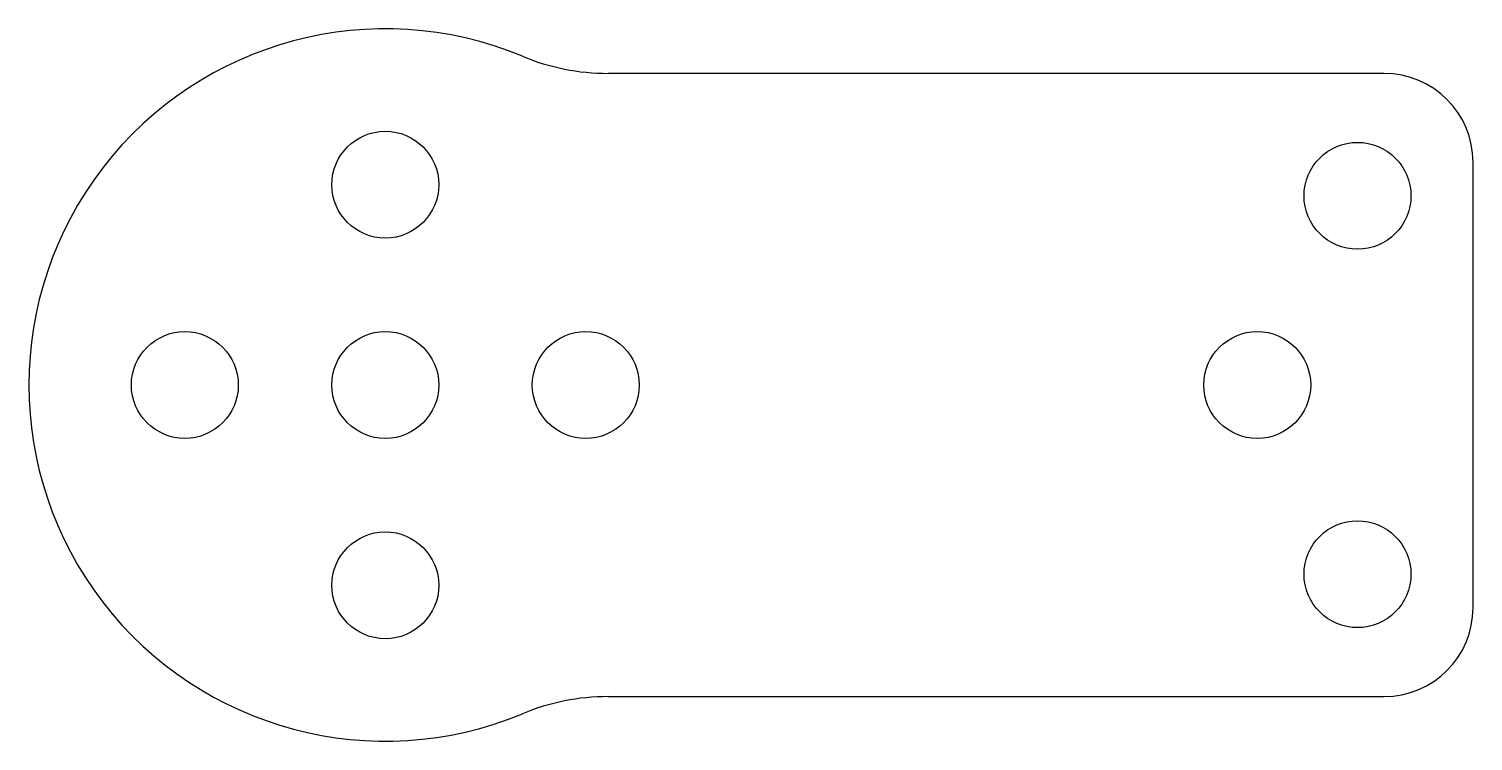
# Model space of a CAD drawing. Header units: millimetres. Extents: x -20.7 to 11.7, y -8 to 8.
import ezdxf

# ---------------------------------------------------------------- set-up
doc = ezdxf.new("R2010")
doc.units = ezdxf.units.MM

msp = doc.modelspace()

# ---------------------------------------------------------------- linework, layer by layer
at = {"color": 7, "linetype": 'Continuous', "lineweight": 25}
for p, q in [((9.716, 7), (-7.7, 7)), ((11.716, -5), (11.716, 5)), ((-7.7, -7), (9.716, -7))]:
    msp.add_line(p, q, dxfattribs=at)
for centre in [(-12.7, 4.5), (9.121, 4.25), (-17.2, 0), (-12.7, 0), (-8.2, 0), (6.871, 0), (9.121, -4.25), (-12.7, -4.5)]:
    msp.add_circle(centre, 1.2, dxfattribs=at)
for centre, radius, start, end in [((-12.7, 0), 8, 67.3801, 292.6199), ((-7.7, 12), 5, 247.3801, 270), ((9.716, 5), 2, 0, 90), ((9.716, -5), 2, 270, 0), ((-7.7, -12), 5, 90, 112.6199)]:
    msp.add_arc(centre, radius, start, end, dxfattribs=at)

doc.saveas('drawing.dxf')
